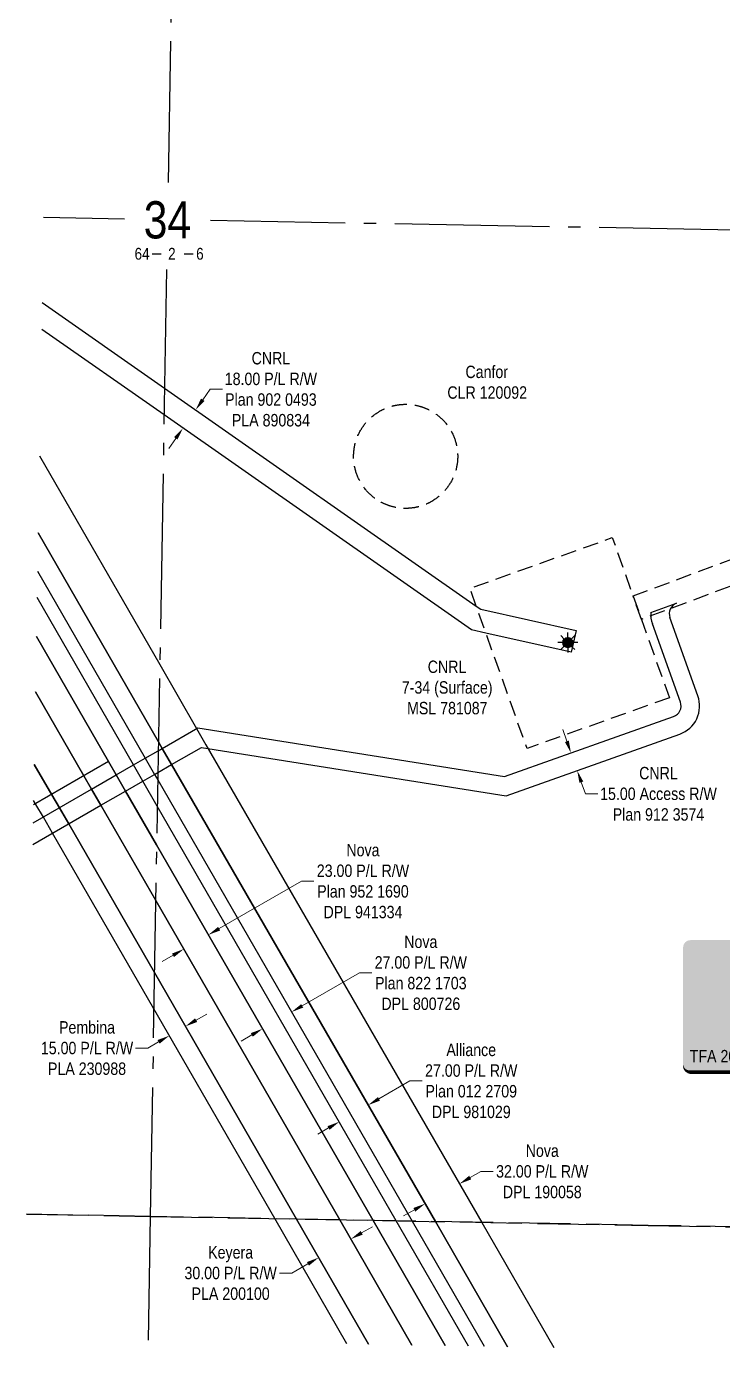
# Model space of a CAD drawing. Extents: x 405326 to 424052, y 6044755 to 6062236.
# Drawn here: x 421407 to 421969, y 6047991 to 6049057 of the extents above; entities that cross this region are included whole.
import ezdxf
from ezdxf.enums import TextEntityAlignment as Align

# ---------------------------------------------------------------- set-up
doc = ezdxf.new("R2010")
doc.units = 0
doc.header["$LTSCALE"] = 5
for name, pattern in [('foc-ACCESSROAD', [3.75, 2.5, -1.25]), ('foc-QUARTERLINE', [33, 25, -3, 2, -3]), ('foc-UNSURVEYED', [12.5, 10, -2.5])]:
    doc.linetypes.add(name, pattern=pattern)
for name, color, linetype in [('10', 1, 'Continuous'), ('9', 3, 'Continuous'), ('AS-SURFACE IMPACT', 7, 'Continuous'), ('F-AR', 190, 'foc-ACCESSROAD'), ('F-RW', 190, 'Continuous'), ('F-WS', 190, 'foc-ACCESSROAD'), ('F-WS-S', 190, 'Continuous'), ('L-SECLBL', 7, 'Continuous'), ('L-SECQ', 8, 'foc-QUARTERLINE'), ('L-USEC', 7, 'foc-UNSURVEYED')]:
    doc.layers.add(name, color=color, linetype=linetype)
doc.layers.add('F-RW-T', color=190, linetype='Continuous', lineweight=9)
doc.layers.add('F-WS-T', color=190, linetype='Continuous', lineweight=9)
doc.styles.add('80', font='ARIALN.TTF', dxfattribs={"height": 10})
doc.styles.add('80CG', font='ARIALN.TTF', dxfattribs={"height": 10})
doc.styles.add('80L', font='ARIALN.TTF', dxfattribs={"height": 10})
doc.styles.add('SIMPLEX', font='ARIALN.TTF')
doc.dimstyles.new('Compass 5 000', dxfattribs={"dimscale": 5, "dimtxt": 9, "dimasz": 2, "dimexe": 0.2, "dimexo": 0.0625, "dimgap": 0.5, "dimtad": 0, "dimtih": 1, "dimtoh": 1, "dimzin": 0, "dimdsep": 46, "dimtxsty": '80CG', "dimcen": 0.1, "dimse1": 1, "dimse2": 1, "dimclrd": 256, "dimclrt": 256, "dimaunit": 1, "dimadec": 4, "dimazin": 0, "dimtfac": 0.06, "dimtofl": 0, "dimtmove": 0, "dimatfit": 1, "dimfxl": 0.2, "dimtolj": 1, "dimtzin": 0, "dimlwd": -1, "dimarcsym": 0})

# ---------------------------------------------------------------- blocks, each defined once
blk = doc.blocks.new('L-SECLBL')
at = {"layer": '9', "color": 7}
for p, q in [((-5.1, -27.8), (-12.3, -27.8)), ((20.7, -27.8), (13.5, -27.8))]:
    blk.add_line(p, q, dxfattribs=at)
at = {"layer": '10', "color": 2, "style": 'SIMPLEX'}
blk.add_attdef('SEC', text='', height=30, dxfattribs=at).set_placement((0, 0), align=Align.MIDDLE)
at = {"layer": '10', "color": 5, "style": '80L'}
blk.add_attdef('TWP', text='', height=9.5, dxfattribs=at).set_placement((-14.4, -27.4), align=Align.MIDDLE_RIGHT)
blk.add_attdef('RGE', text='', height=9.5, dxfattribs=at).set_placement((3.6, -27.4), align=Align.MIDDLE_CENTER)
blk.add_attdef('MER', text='', height=9.5, dxfattribs=at).set_placement((23.2, -27.4), align=Align.MIDDLE_LEFT)
blk = doc.blocks.new('*D618')
at = {"layer": 'F-RW-T', "transparency": 16777216}
for p, q in [((421549.8, 6048755.6), (421555.7, 6048764)), ((421555.7, 6048764), (421565.7, 6048764)), ((421528, 6048724.4), (421522.3, 6048716.2))]:
    blk.add_line(p, q, dxfattribs=at)
for points in [[(421548.4, 6048756.5), (421551.2, 6048754.6), (421544.1, 6048747.4)], [(421526.7, 6048725.4), (421529.4, 6048723.5), (421533.8, 6048732.6)]]:
    blk.add_solid(points, dxfattribs=at)
at = {"layer": 'F-RW-T', "transparency": 16777216, "insert": (421604.8, 6048764), "char_height": 10, "attachment_point": 5, "style": '80CG'}
blk.add_mtext('\\A1;CNRL\\P18.00 P/L R/W\\PPlan 902 0493\\PPLA 890834', dxfattribs=at)
blk = doc.blocks.new('*D619')
at = {"layer": 'F-RW-T', "transparency": 16777216}
for p, q in [((421843.6, 6048480), (421840.3, 6048489.4)), ((421855.3, 6048447), (421858.7, 6048437.6)), ((421858.7, 6048437.6), (421868.7, 6048437.6))]:
    blk.add_line(p, q, dxfattribs=at)
for points in [[(421845.2, 6048480.6), (421842.1, 6048479.4), (421847, 6048470.6)], [(421856.9, 6048447.6), (421853.8, 6048446.5), (421852, 6048456.4)]]:
    blk.add_solid(points, dxfattribs=at)
at = {"layer": 'F-RW-T', "transparency": 16777216, "insert": (421917.6, 6048437.6), "char_height": 10, "attachment_point": 5, "style": '80CG'}
blk.add_mtext('\\A1;CNRL\\P15.00 Access R/W\\PPlan 912 3574', dxfattribs=at)
blk = doc.blocks.new('GAS')
h = blk.add_hatch(color=255)
h.dxf.hatch_style = 1
edge = h.paths.add_edge_path()
edge.add_arc((0, 0), 0.9, 0, 360)
for p, q in [((-0.81, 0), (-1.62, 0)), ((-0.57, 0.57), (-1.14, 1.14)), ((0, 0.81), (0, 1.62)), ((0.57, 0.57), (1.14, 1.14)), ((1.62, 0), (0.81, 0)), ((-0.57, -0.57), (-1.14, -1.14)), ((0, -0.81), (0, -1.62)), ((1.14, -1.14), (0.57, -0.57))]:
    blk.add_line(p, q)
blk.add_circle((0, 0), 0.8)
blk = doc.blocks.new('*D620')
at = {"layer": 'F-RW-T', "transparency": 16777216}
for p, q in [((421544.5, 6048255), (421553.1, 6048260)), ((421514.2, 6048237.5), (421505.5, 6048232.5)), ((421505.5, 6048232.5), (421495.5, 6048232.5))]:
    blk.add_line(p, q, dxfattribs=at)
for points in [[(421543.6, 6048256.5), (421545.3, 6048253.6), (421535.8, 6048250)], [(421513.3, 6048239), (421515, 6048236.1), (421522.8, 6048242.5)]]:
    blk.add_solid(points, dxfattribs=at)
at = {"layer": 'F-RW-T', "transparency": 16777216, "insert": (421456.4, 6048232.5), "char_height": 10, "attachment_point": 5, "style": '80CG'}
blk.add_mtext('\\A1;Pembina\\P15.00 P/L R/W\\PPLA 230988', dxfattribs=at)
blk = doc.blocks.new('*D621')
at = {"layer": 'F-RW-T', "transparency": 16777216}
for p, q in [((421678, 6048083.5), (421686.7, 6048088.4)), ((421634.7, 6048058.5), (421621.8, 6048051)), ((421621.8, 6048051), (421611.8, 6048051))]:
    blk.add_line(p, q, dxfattribs=at)
for points in [[(421677.2, 6048084.9), (421678.9, 6048082), (421669.4, 6048078.5)], [(421633.9, 6048059.9), (421635.5, 6048057), (421643.4, 6048063.5)]]:
    blk.add_solid(points, dxfattribs=at)
at = {"layer": 'F-RW-T', "transparency": 16777216, "insert": (421572.3, 6048051), "char_height": 10, "attachment_point": 5, "style": '80CG'}
blk.add_mtext('\\A1;Keyera\\P30.00 P/L R/W\\PPLA 200100', dxfattribs=at)
blk = doc.blocks.new('*D622')
at = {"layer": 'F-RW-T', "transparency": 16777216}
for p, q in [((421563.1, 6048328.9), (421629.5, 6048367.2)), ((421629.5, 6048367.2), (421639.5, 6048367.2)), ((421525.8, 6048307.4), (421517.1, 6048302.4))]:
    blk.add_line(p, q, dxfattribs=at)
for points in [[(421562.2, 6048330.3), (421563.9, 6048327.4), (421554.4, 6048323.9)], [(421525, 6048308.8), (421526.6, 6048305.9), (421534.5, 6048312.4)]]:
    blk.add_solid(points, dxfattribs=at)
at = {"layer": 'F-RW-T', "transparency": 16777216, "insert": (421679.1, 6048367.2), "char_height": 10, "attachment_point": 5, "style": '80CG'}
blk.add_mtext('\\A1;Nova\\P23.00 P/L R/W\\PPlan 952 1690\\PDPL 941334', dxfattribs=at)
blk = doc.blocks.new('*D623')
at = {"layer": 'F-RW-T', "transparency": 16777216}
for p, q in [((421630.1, 6048266.6), (421676.3, 6048293.2)), ((421676.3, 6048293.2), (421686.3, 6048293.2)), ((421589.4, 6048243.1), (421580.7, 6048238.1))]:
    blk.add_line(p, q, dxfattribs=at)
for points in [[(421629.3, 6048268), (421630.9, 6048265.2), (421621.4, 6048261.6)], [(421588.6, 6048244.6), (421590.2, 6048241.7), (421598.1, 6048248.1)]]:
    blk.add_solid(points, dxfattribs=at)
at = {"layer": 'F-RW-T', "transparency": 16777216, "insert": (421725.8, 6048293.2), "char_height": 10, "attachment_point": 5, "style": '80CG'}
blk.add_mtext('\\A1;Nova\\P27.00 P/L R/W\\PPlan 822 1703\\PDPL 800726', dxfattribs=at)
blk = doc.blocks.new('*D624')
at = {"layer": 'F-RW-T', "transparency": 16777216}
for p, q in [((421692, 6048191.5), (421717, 6048206)), ((421717, 6048206), (421727, 6048206)), ((421651.4, 6048168.1), (421642.7, 6048163.1))]:
    blk.add_line(p, q, dxfattribs=at)
for points in [[(421691.2, 6048193), (421692.8, 6048190.1), (421683.3, 6048186.5)], [(421650.5, 6048169.5), (421652.2, 6048166.6), (421660, 6048173.1)]]:
    blk.add_solid(points, dxfattribs=at)
at = {"layer": 'F-RW-T', "transparency": 16777216, "insert": (421766.5, 6048206), "char_height": 10, "attachment_point": 5, "style": '80CG'}
blk.add_mtext('\\A1;Alliance\\P27.00 P/L R/W\\PPlan 012 2709\\PDPL 981029', dxfattribs=at)
blk = doc.blocks.new('*D625')
at = {"layer": 'F-RW-T', "transparency": 16777216}
for p, q in [((421765.7, 6048128), (421774.3, 6048133)), ((421774.3, 6048133), (421784.3, 6048133)), ((421720.6, 6048102.1), (421711.9, 6048097.1))]:
    blk.add_line(p, q, dxfattribs=at)
for points in [[(421764.8, 6048129.5), (421766.5, 6048126.6), (421757, 6048123)], [(421719.8, 6048103.5), (421721.4, 6048100.6), (421729.3, 6048107)]]:
    blk.add_solid(points, dxfattribs=at)
at = {"layer": 'F-RW-T', "transparency": 16777216, "insert": (421823.8, 6048133), "char_height": 10, "attachment_point": 5, "style": '80CG'}
blk.add_mtext('\\A1;Nova\\P32.00 P/L R/W\\PDPL 190058', dxfattribs=at)
blk = doc.blocks.new('*U638')
h = blk.add_hatch(color=255)
edge = h.paths.add_edge_path()
edge.add_line((-149, -54), (149, -54))
edge.add_arc((149, -48), 6, 270, 360)
edge.add_line((155, -48), (155, 46.5))
edge.add_arc((149, 46.5), 6, 0, 90)
edge.add_line((149, 52.5), (-149, 52.5))
edge.add_arc((-149, 46.5), 6, 90, 180)
edge.add_line((-155, 46.5), (-155, -48))
edge.add_arc((-149, -48), 6, 180, 270)
at = {"color": 44, "flags": 128}
blk.add_lwpolyline([(-149, -54, 3, 3, 0), (149, -54, 3, 3, 0.414214), (155, -48, 3, 3, 0), (155, 46.5, 3, 0, 0.414214), (149, 52.5, 0, 0, 0), (-149, 52.5, 0, 0, 0.414214), (-155, 46.5, 0, 0, 0), (-155, -48, 0, 3, 0.414214)], format="xyseb", close=True, dxfattribs=at)
at = {"color": 44, "style": '80'}
blk.add_attdef('ENTER_TEXT_001', (-36, -5), '', height=10, dxfattribs=at)

msp = doc.modelspace()

# ---------------------------------------------------------------- linework, layer by layer
at = {"layer": 'F-AR'}
msp.add_lwpolyline([(422133.254, 6048663.91), (421903.857, 6048578.317), (421897.102, 6048597.271), (422126.858, 6048682.996), (422185.249, 6048700.388), (422227.231, 6048703.373), (422254.326, 6048711.489), (422275.737, 6048728.432), (422310.397, 6048775.949), (422323.012, 6048788.559), (422345.89, 6048811.427), (422353.39, 6048800.993), (422357.788, 6048794.875), (422353.207, 6048790.296), (422325.728, 6048762.826), (422322.498, 6048758.398), (422290.375, 6048714.357), (422263.789, 6048693.321), (422230.875, 6048683.462), (422188.877, 6048680.476), (422133.254, 6048663.91)], close=True, dxfattribs=at)
at = {"layer": 'F-RW'}
for p, q in [((421911.318, 6048583.921), (421932.223, 6048591.392)), ((421949.411, 6048516.657), (421926.823, 6048579.802)), ((421935.292, 6048511.611), (421912.703, 6048574.754))]:
    msp.add_line(p, q, dxfattribs=at)
for points in [[(421420.168, 6048833.97), (421518.943, 6048764.948), (421770.587, 6048589.099), (421774.126, 6048586.626), (421851.13, 6048569.496), (421847.224, 6048551.937), (421778.374, 6048567.253), (421766.778, 6048569.812), (421518.57, 6048743.263), (421419.794, 6048812.288)], [(421418.037, 6048710.397), (421515.097, 6048541.885), (421544.863, 6048490.207), (421552.328, 6048477.233), (421774.93, 6048091.904), (421833.104, 6047990.904)], [(421416.963, 6048648.162), (421514.024, 6048479.642), (421517.136, 6048474.248), (421524.621, 6048461.272), (421737.609, 6048092.576), (421795.788, 6047991.575)], [(421795.788, 6047991.575), (421737.609, 6048092.576), (421524.621, 6048461.272), (421517.136, 6048474.248), (421514.024, 6048479.642), (421416.963, 6048648.162)], [(421416.429, 6048617.184), (421503.393, 6048466.326), (421510.882, 6048453.339), (421513.492, 6048448.811), (421718.71, 6048092.916), (421776.952, 6047991.913)], [(421764.234, 6047992.141), (421706.002, 6048093.145), (421513.128, 6048427.694), (421501.501, 6048447.9), (421493.993, 6048460.907), (421416.062, 6048595.911)], [(421415.523, 6048564.69), (421473.727, 6048463.746), (421480.012, 6048452.846), (421487.501, 6048439.859), (421512.588, 6048396.355), (421687.23, 6048093.483), (421745.472, 6047992.478)], [(421745.472, 6047992.478), (421687.23, 6048093.483), (421512.588, 6048396.355), (421487.501, 6048439.859), (421480.012, 6048452.846), (421473.727, 6048463.746), (421415.523, 6048564.69)], [(421414.753, 6048520.003), (421453.808, 6048452.27), (421460.104, 6048441.362), (421467.585, 6048428.376), (421511.818, 6048351.667), (421660.414, 6048093.966), (421718.653, 6047992.96)], [(421718.653, 6047992.96), (421660.414, 6048093.966), (421511.818, 6048351.667), (421467.585, 6048428.376), (421460.104, 6048441.362), (421453.808, 6048452.27), (421414.753, 6048520.003)], [(421412.927, 6048414.168), (421460.096, 6048441.364), (421480.012, 6048452.846), (421493.993, 6048460.907), (421503.393, 6048466.326), (421513.896, 6048472.382), (421517.136, 6048474.248), (421545.804, 6048490.779), (421793.333, 6048451.523), (421929.773, 6048499.977)], [(421412.625, 6048396.688), (421467.585, 6048428.376), (421487.501, 6048439.859), (421501.501, 6048447.9), (421510.882, 6048453.339), (421513.595, 6048454.903), (421524.625, 6048461.276), (421548.699, 6048475.143), (421794.756, 6048436.119), (421934.793, 6048485.851)], [(421413.741, 6048461.368), (421427.907, 6048436.757), (421434.118, 6048426.395), (421441.6, 6048413.398), (421510.812, 6048293.368), (421625.43, 6048094.596), (421683.674, 6047993.588)], [(421683.674, 6047993.588), (421625.43, 6048094.596), (421510.812, 6048293.368), (421441.6, 6048413.398), (421434.118, 6048426.395), (421427.907, 6048436.757), (421413.741, 6048461.368)], [(421666.173, 6047993.903), (421607.93, 6048094.912), (421510.31, 6048264.21), (421428.604, 6048405.909), (421421.184, 6048418.797), (421414.973, 6048429.16), (421413.237, 6048432.176)]]:
    msp.add_lwpolyline(points, dxfattribs=at)
at = {"layer": 'F-RW', "flags": 128}
msp.add_lwpolyline([(421415.523, 6048564.69), (421473.727, 6048463.746), (421413.18, 6048428.86)], dxfattribs=at)
at = {"layer": 'F-RW'}
for centre, radius, start, end in [((421935.383, 6048582.866), 9.093, 110.340136, 199.698989), ((421935.365, 6048582.867), 24.07, 177.490436, 199.697528), ((421926.734, 6048508.545), 9.091, 289.529689, 19.714122), ((421926.748, 6048508.54), 24.073, 289.523269, 19.704781)]:
    msp.add_arc(centre, radius, start, end, dxfattribs=at)
at = {"layer": 'F-WS', "flags": 128}
for points in [[(421755.542, 6048710.911), (421755.553, 6048710.178), (421755.552, 6048709.445), (421755.537, 6048708.712), (421755.51, 6048707.98), (421755.471, 6048707.248), (421755.418, 6048706.517), (421755.352, 6048705.787), (421755.274, 6048705.058), (421755.183, 6048704.331), (421755.08, 6048703.605), (421754.964, 6048702.881), (421754.835, 6048702.16), (421754.694, 6048701.44), (421754.54, 6048700.724), (421754.373, 6048700.01), (421754.195, 6048699.299), (421754.003, 6048698.591), (421753.8, 6048697.887), (421753.584, 6048697.186), (421753.356, 6048696.49), (421753.116, 6048695.798), (421752.864, 6048695.109), (421752.6, 6048694.426), (421752.324, 6048693.746), (421752.036, 6048693.072), (421751.736, 6048692.404), (421751.425, 6048691.74), (421751.103, 6048691.082), (421750.768, 6048690.429), (421750.423, 6048689.782), (421750.066, 6048689.142), (421749.698, 6048688.508), (421749.32, 6048687.881), (421748.93, 6048687.26), (421748.53, 6048686.646), (421748.118, 6048686.04), (421747.697, 6048685.44), (421747.265, 6048684.847), (421746.822, 6048684.263), (421746.37, 6048683.686), (421745.907, 6048683.118), (421745.435, 6048682.557), (421744.953, 6048682.005), (421744.461, 6048681.461), (421743.96, 6048680.926), (421743.45, 6048680.401), (421742.931, 6048679.883), (421742.403, 6048679.375), (421741.865, 6048678.876), (421741.319, 6048678.387), (421740.766, 6048677.907), (421740.203, 6048677.437), (421739.633, 6048676.978), (421739.054, 6048676.527), (421738.468, 6048676.087), (421737.873, 6048675.657), (421737.272, 6048675.238), (421736.664, 6048674.83), (421736.048, 6048674.431), (421735.582, 6048674.14), (421735.269, 6048673.949), (421734.955, 6048673.762), (421734.639, 6048673.576), (421734.321, 6048673.393), (421734.002, 6048673.214), (421733.681, 6048673.037), (421733.358, 6048672.862), (421733.034, 6048672.691), (421732.709, 6048672.522), (421732.382, 6048672.357), (421732.054, 6048672.194), (421731.724, 6048672.034), (421731.393, 6048671.877), (421731.06, 6048671.723), (421730.727, 6048671.571), (421730.391, 6048671.423), (421730.055, 6048671.278), (421729.717, 6048671.135), (421729.378, 6048670.996), (421729.038, 6048670.859), (421728.697, 6048670.725), (421728.354, 6048670.595), (421728.011, 6048670.467), (421727.666, 6048670.342), (421727.321, 6048670.22), (421726.974, 6048670.102), (421726.626, 6048669.987), (421726.277, 6048669.874), (421725.928, 6048669.765), (421725.577, 6048669.658), (421725.225, 6048669.555), (421724.873, 6048669.455), (421724.519, 6048669.357), (421724.165, 6048669.263), (421723.81, 6048669.172), (421723.454, 6048669.084), (421723.098, 6048668.999), (421722.741, 6048668.918), (421722.383, 6048668.839), (421722.024, 6048668.764), (421721.664, 6048668.691), (421721.304, 6048668.622), (421720.944, 6048668.556), (421720.583, 6048668.493), (421720.221, 6048668.433), (421719.86, 6048668.377), (421719.497, 6048668.323), (421719.134, 6048668.273), (421718.77, 6048668.226), (421718.406, 6048668.182), (421718.042, 6048668.141), (421717.678, 6048668.104), (421717.313, 6048668.069), (421716.947, 6048668.038), (421716.582, 6048668.011), (421716.216, 6048667.985), (421715.851, 6048667.964), (421715.485, 6048667.946), (421715.118, 6048667.93), (421714.752, 6048667.918), (421714.386, 6048667.909), (421714.019, 6048667.904), (421713.653, 6048667.901), (421713.286, 6048667.902), (421712.92, 6048667.906), (421712.553, 6048667.914), (421712.187, 6048667.923), (421711.821, 6048667.937), (421711.455, 6048667.954), (421711.088, 6048667.974), (421710.723, 6048667.997), (421710.357, 6048668.023), (421709.992, 6048668.053), (421709.627, 6048668.085), (421709.262, 6048668.122), (421708.898, 6048668.16), (421708.534, 6048668.203), (421708.17, 6048668.248), (421707.807, 6048668.297), (421707.444, 6048668.348), (421707.082, 6048668.403), (421706.72, 6048668.461), (421706.359, 6048668.523), (421705.998, 6048668.587), (421705.638, 6048668.655), (421705.278, 6048668.725), (421704.919, 6048668.799), (421704.561, 6048668.876), (421704.203, 6048668.956), (421703.846, 6048669.039), (421703.49, 6048669.126), (421703.134, 6048669.215), (421702.78, 6048669.308), (421702.426, 6048669.404), (421702.073, 6048669.502), (421701.721, 6048669.604), (421701.37, 6048669.708), (421701.019, 6048669.816), (421700.67, 6048669.927), (421700.322, 6048670.041), (421699.975, 6048670.158), (421699.628, 6048670.278), (421699.283, 6048670.401), (421698.939, 6048670.528), (421698.596, 6048670.656), (421698.254, 6048670.789), (421697.913, 6048670.924), (421697.573, 6048671.062), (421697.235, 6048671.203), (421696.898, 6048671.346), (421696.562, 6048671.493), (421696.228, 6048671.643), (421695.895, 6048671.796), (421695.563, 6048671.952), (421695.232, 6048672.11), (421694.903, 6048672.271), (421694.576, 6048672.435), (421694.249, 6048672.603), (421693.925, 6048672.773), (421693.601, 6048672.945), (421693.28, 6048673.12), (421692.96, 6048673.299), (421692.641, 6048673.48), (421692.324, 6048673.664), (421692.009, 6048673.851), (421691.695, 6048674.04), (421691.383, 6048674.232), (421691.072, 6048674.427), (421690.764, 6048674.625), (421690.457, 6048674.825), (421690.152, 6048675.028), (421689.697, 6048675.337), (421689.098, 6048675.759), (421688.506, 6048676.191), (421687.921, 6048676.633), (421687.345, 6048677.086), (421686.776, 6048677.548), (421686.215, 6048678.021), (421685.663, 6048678.503), (421685.119, 6048678.995), (421684.584, 6048679.496), (421684.058, 6048680.006), (421683.541, 6048680.525), (421683.033, 6048681.053), (421682.534, 6048681.591), (421682.044, 6048682.136), (421681.565, 6048682.69), (421681.095, 6048683.252), (421680.635, 6048683.823), (421680.185, 6048684.402), (421679.745, 6048684.989), (421679.316, 6048685.583), (421678.897, 6048686.183), (421678.487, 6048686.792), (421678.09, 6048687.407), (421677.702, 6048688.03), (421677.326, 6048688.659), (421676.961, 6048689.295), (421676.607, 6048689.937), (421676.264, 6048690.584), (421675.933, 6048691.238), (421675.613, 6048691.897), (421675.305, 6048692.562), (421675.008, 6048693.232), (421674.723, 6048693.908), (421674.45, 6048694.588), (421674.189, 6048695.273), (421673.94, 6048695.962), (421673.702, 6048696.656), (421673.477, 6048697.353), (421673.264, 6048698.055), (421673.063, 6048698.76), (421672.875, 6048699.469), (421672.7, 6048700.18), (421672.536, 6048700.894), (421672.385, 6048701.612), (421672.247, 6048702.332), (421672.121, 6048703.054), (421672.008, 6048703.778), (421671.931, 6048704.322), (421671.862, 6048704.867), (421671.78, 6048705.596), (421671.712, 6048706.326), (421671.656, 6048707.056), (421671.612, 6048707.789), (421671.582, 6048708.52), (421671.567, 6048709.07), (421671.56, 6048709.62), (421671.56, 6048710.169), (421671.567, 6048710.719), (421671.588, 6048711.452), (421671.622, 6048712.185), (421671.668, 6048712.915), (421671.727, 6048713.646), (421671.799, 6048714.376), (421671.883, 6048715.104), (421671.98, 6048715.831), (421672.091, 6048716.555), (421672.213, 6048717.278), (421672.348, 6048717.998), (421672.496, 6048718.716), (421672.656, 6048719.431), (421672.828, 6048720.143), (421672.965, 6048720.676), (421673.11, 6048721.206), (421673.314, 6048721.911), (421673.53, 6048722.611), (421673.758, 6048723.308), (421673.997, 6048724.001), (421674.249, 6048724.689), (421674.514, 6048725.372), (421674.79, 6048726.051), (421675.078, 6048726.726), (421675.377, 6048727.395), (421675.688, 6048728.058), (421676.011, 6048728.716), (421676.345, 6048729.368), (421676.691, 6048730.014), (421677.047, 6048730.655), (421677.415, 6048731.289), (421677.794, 6048731.917), (421678.184, 6048732.538), (421678.584, 6048733.152), (421678.996, 6048733.759), (421679.417, 6048734.358), (421679.849, 6048734.95), (421680.291, 6048735.535), (421680.744, 6048736.111), (421681.206, 6048736.68), (421681.679, 6048737.24), (421682.161, 6048737.793), (421682.652, 6048738.336), (421683.153, 6048738.871), (421683.663, 6048739.397), (421684.183, 6048739.915), (421684.711, 6048740.423), (421685.249, 6048740.921), (421685.794, 6048741.411), (421686.348, 6048741.891), (421686.911, 6048742.361), (421687.481, 6048742.821), (421688.06, 6048743.271), (421688.646, 6048743.71), (421689.24, 6048744.14), (421689.842, 6048744.559), (421690.45, 6048744.968), (421691.066, 6048745.366), (421691.532, 6048745.658), (421691.844, 6048745.849), (421692.159, 6048746.037), (421692.475, 6048746.222), (421692.793, 6048746.405), (421693.112, 6048746.585), (421693.433, 6048746.761), (421693.755, 6048746.936), (421694.08, 6048747.107), (421694.405, 6048747.276), (421694.732, 6048747.441), (421695.06, 6048747.604), (421695.39, 6048747.764), (421695.721, 6048747.921), (421696.054, 6048748.075), (421696.387, 6048748.227), (421696.722, 6048748.376), (421697.059, 6048748.521), (421697.397, 6048748.663), (421697.735, 6048748.803), (421698.076, 6048748.94), (421698.417, 6048749.073), (421698.759, 6048749.204), (421699.103, 6048749.331), (421699.447, 6048749.456), (421699.793, 6048749.578), (421700.14, 6048749.696), (421700.488, 6048749.811), (421700.837, 6048749.924), (421701.186, 6048750.033), (421701.537, 6048750.14), (421701.889, 6048750.243), (421702.241, 6048750.343), (421702.595, 6048750.441), (421702.949, 6048750.535), (421703.304, 6048750.626), (421703.66, 6048750.714), (421704.016, 6048750.799), (421704.373, 6048750.88), (421704.731, 6048750.959), (421705.09, 6048751.035), (421705.449, 6048751.107), (421705.809, 6048751.176), (421706.17, 6048751.242), (421706.531, 6048751.305), (421706.893, 6048751.365), (421707.254, 6048751.421), (421707.617, 6048751.475), (421707.98, 6048751.525), (421708.343, 6048751.572), (421708.707, 6048751.616), (421709.072, 6048751.657), (421709.436, 6048751.694), (421709.801, 6048751.729), (421710.166, 6048751.76), (421710.532, 6048751.787), (421710.897, 6048751.813), (421711.263, 6048751.834), (421711.629, 6048751.852), (421711.996, 6048751.868), (421712.362, 6048751.88), (421712.728, 6048751.889), (421713.095, 6048751.894), (421713.461, 6048751.897), (421713.828, 6048751.896), (421714.194, 6048751.892), (421714.561, 6048751.884), (421714.927, 6048751.875), (421715.293, 6048751.861), (421715.659, 6048751.844), (421716.025, 6048751.824), (421716.391, 6048751.801), (421716.756, 6048751.775), (421717.122, 6048751.745), (421717.487, 6048751.713), (421717.852, 6048751.676), (421718.216, 6048751.638), (421718.58, 6048751.596), (421718.944, 6048751.55), (421719.307, 6048751.501), (421719.67, 6048751.45), (421720.032, 6048751.395), (421720.394, 6048751.337), (421720.756, 6048751.275), (421721.116, 6048751.211), (421721.477, 6048751.144), (421721.836, 6048751.073), (421722.195, 6048750.999), (421722.553, 6048750.922), (421722.911, 6048750.842), (421723.268, 6048750.759), (421723.624, 6048750.672), (421723.979, 6048750.583), (421724.334, 6048750.49), (421724.688, 6048750.395), (421725.041, 6048750.296), (421725.393, 6048750.194), (421725.744, 6048750.09), (421726.095, 6048749.982), (421726.444, 6048749.871), (421726.792, 6048749.757), (421727.139, 6048749.64), (421727.486, 6048749.52), (421727.831, 6048749.397), (421728.175, 6048749.27), (421728.518, 6048749.142), (421728.86, 6048749.009), (421729.201, 6048748.874), (421729.54, 6048748.736), (421729.879, 6048748.596), (421730.216, 6048748.452), (421730.552, 6048748.305), (421730.886, 6048748.155), (421731.219, 6048748.002), (421731.551, 6048747.847), (421731.881, 6048747.689), (421732.211, 6048747.527), (421732.538, 6048747.363), (421732.864, 6048747.196), (421733.189, 6048747.026), (421733.512, 6048746.853), (421733.834, 6048746.678), (421734.154, 6048746.499), (421734.473, 6048746.318), (421734.79, 6048746.134), (421735.105, 6048745.947), (421735.419, 6048745.758), (421735.731, 6048745.566), (421736.042, 6048745.371), (421736.35, 6048745.173), (421736.657, 6048744.973), (421736.962, 6048744.771), (421737.417, 6048744.46), (421738.016, 6048744.039), (421738.608, 6048743.606), (421739.193, 6048743.164), (421739.769, 6048742.712), (421740.338, 6048742.25), (421740.898, 6048741.777), (421741.45, 6048741.296), (421741.994, 6048740.804), (421742.529, 6048740.303), (421743.056, 6048739.792), (421743.573, 6048739.273), (421744.081, 6048738.744), (421744.58, 6048738.207), (421745.069, 6048737.662), (421745.549, 6048737.107), (421746.019, 6048736.545), (421746.479, 6048735.974), (421746.929, 6048735.396), (421747.369, 6048734.809), (421747.799, 6048734.215), (421748.217, 6048733.614), (421748.626, 6048733.006), (421749.024, 6048732.391), (421749.411, 6048731.768), (421749.787, 6048731.139), (421750.153, 6048730.504), (421750.507, 6048729.861), (421750.849, 6048729.213), (421751.181, 6048728.559), (421751.5, 6048727.9), (421751.809, 6048727.235), (421752.106, 6048726.566), (421752.391, 6048725.89), (421752.664, 6048725.209), (421752.925, 6048724.525), (421753.174, 6048723.836), (421753.411, 6048723.142), (421753.636, 6048722.445), (421753.85, 6048721.744), (421754.05, 6048721.038), (421754.238, 6048720.33), (421754.414, 6048719.618), (421754.577, 6048718.904), (421754.728, 6048718.186), (421754.867, 6048717.466), (421754.993, 6048716.744), (421755.106, 6048716.02), (421755.206, 6048715.295), (421755.294, 6048714.566), (421755.369, 6048713.837), (421755.432, 6048713.107), (421755.481, 6048712.375), (421755.518, 6048711.644), (421755.542, 6048710.911)], [(421926.38, 6048515.131), (421811.543, 6048474.199), (421789.682, 6048535.53), (421778.374, 6048567.253), (421770.587, 6048589.099), (421765.494, 6048603.388), (421880.33, 6048644.322), (421889.896, 6048617.484), (421896.658, 6048598.515), (421897.102, 6048597.271), (421903.857, 6048578.317), (421926.38, 6048515.131)]]:
    msp.add_lwpolyline(points, close=True, dxfattribs=at)
at = {"layer": 'L-SECQ'}
for p, q in [((421535.15, 6049704.845), (421521.801, 6048930.699)), ((421486.748, 6048901.337), (421421.351, 6048902.516)), ((422324.678, 6048886.229), (421555.988, 6048900.089)), ((421520.595, 6048860.741), (421507.422, 6048096.724)), ((421507.422, 6048096.724), (421505.701, 6047996.785))]:
    msp.add_line(p, q, dxfattribs=at)
at = {"layer": 'L-USEC'}
for p, q in [((421407.482, 6048098.519), (421507.422, 6048096.724)), ((421507.422, 6048096.724), (421407.482, 6048098.519)), ((421507.422, 6048096.724), (421909.194, 6048089.509)), ((421909.194, 6048089.509), (421507.422, 6048096.724)), ((421909.194, 6048089.509), (422310.967, 6048082.292)), ((422310.967, 6048082.292), (421909.194, 6048089.509))]:
    msp.add_line(p, q, dxfattribs=at)

# ---------------------------------------------------------------- block references
at = {"layer": 'AS-SURFACE IMPACT', "color": 1}
ref = msp.add_blockref('*U638', (422092.403, 6048267.119), dxfattribs=dict(at, xscale=0.999551, yscale=0.999551, zscale=0.999551))
ref.add_attrib('ENTER_TEXT_001', 'DTLG150003 Norbord Inc.', (422024.995, 6048305.044), dxfattribs={"layer": '0', "color": 44, "height": 9.99551, "style": '80'})
ref.add_attrib('ENTER_TEXT_002', 'FMA9900037 Canadian Forest Products Ltd.', (421978.788, 6048288.208), dxfattribs={"layer": '0', "color": 44, "height": 9.99551, "style": '80'})
ref.add_attrib('ENTER_TEXT_003', 'TPA 1281 TOMMY LOEWEN', (422017.969, 6048271.372), dxfattribs={"layer": '0', "color": 44, "height": 9.99551, "style": '80'})
ref.add_attrib('ENTER_TEXT_004', 'RTF 216096 Keyera Energy Ltd.', (422010.022, 6048254.671), dxfattribs={"layer": '0', "color": 44, "height": 9.99551, "style": '80'})
ref.add_attrib('ENTER_TEXT_005', 'RTF2314682 Pembina Pipeline Corperation', (421981.297, 6048237.835), dxfattribs={"layer": '0', "color": 44, "height": 9.99551, "style": '80'})
ref.add_attrib('ENTER_TEXT_006', 'TFA 203937, 211126, 211144 Nova Gas Transmission Ltd.', (421942.832, 6048220.999), dxfattribs={"layer": '0', "color": 44, "height": 9.99551, "style": '80'})
at = {"layer": 'F-WS-S', "color": 2, "xscale": 4.997755000000077, "yscale": 4.997755000000077, "zscale": 4.997755000000077}
msp.add_blockref('GAS', (421844.403, 6048559.672), dxfattribs=at)
at = {"layer": 'L-SECLBL', "color": 2}
msp.add_blockref('L-SECLBL', (421521.278, 6048900.716), dxfattribs=at).add_auto_attribs({'SEC': '34', 'TWP': '64', 'RGE': '2', 'MER': '6'})

# ---------------------------------------------------------------- texts
at = {"layer": 'F-WS-T', "char_height": 10, "attachment_point": 1, "style": '80L'}
for s, width, insert in [('\\pi22.48452;Canfor\\P\\pi7.8972;CLR 120092', 78.95948, (421739.325, 6048783.06)), ('\\pi21.21303;CNRL\\P\\pi0.31262;7-34 (Surface)\\P\\pi4.52817;MSL 781087', 72.62387, (421710.148, 6048545.135))]:
    msp.add_mtext_dynamic_manual_height_columns(s, width=width, gutter_width=49.978, heights=[0], dxfattribs=dict(at, insert=insert))

# ---------------------------------------------------------------- dimensions: what is measured, and where the dimension line sits
at = {"layer": 'F-RW-T'}
for base, p1, p2, angle, text, picture, middle in [((421544.08, 6048747.383), (421558.313, 6048715.49), (421568.617, 6048730.236), 55.053885, 'CNRL\\P18.00 P/L R/W\\PPlan 902 0493\\PPLA 890834', '*D618', (421604.756, 6048763.968)), ((421554.389, 6048323.861), (421536.486, 6048308.887), (421556.401, 6048320.371), 29.969133, 'Nova\\P23.00 P/L R/W\\PPlan 952 1690\\PDPL 941334', '*D622', (421679.057, 6048367.182)), ((421621.438, 6048261.609), (421601.953, 6048241.375), (421625.332, 6048254.856), 29.968855, 'Nova\\P27.00 P/L R/W\\PPlan 822 1703\\PDPL 800726', '*D623', (421725.839, 6048293.243)), ((421522.818, 6048242.518), (421526.907, 6048265.457), (421513.911, 6048257.964), 209.968372, 'Pembina\\P15.00 P/L R/W\\PPLA 230988', '*D620', (421456.406, 6048232.528)), ((421683.334, 6048186.529), (421661.267, 6048170.934), (421684.568, 6048184.394), 30.014099, 'Alliance\\P27.00 P/L R/W\\PPlan 012 2709\\PDPL 981029', '*D624', (421766.517, 6048205.964)), ((421757.008, 6048123.02), (421761.435, 6048051.218), (421789.165, 6048067.19), 29.941181, 'Nova\\P32.00 P/L R/W\\PDPL 190058', '*D625', (421823.81, 6048133.002)), ((421643.376, 6048063.474), (421638.65, 6048131.709), (421612.668, 6048116.727), 209.96886, 'Keyera\\P30.00 P/L R/W\\PPLA 200100', '*D621', (421572.3, 6048051.016))]:
    dim = msp.add_linear_dim(base=base, p1=p1, p2=p2, angle=angle, text=text, dimstyle='Compass 5 000', dxfattribs=at)
    dim.commit()
    dim.dimension.update_dxf_attribs({"geometry": picture, "text_midpoint": middle, "dimtype": 161})
dim = msp.add_aligned_dim(p1=(421847.763, 6048470.853), p2=(421852.78, 6048456.725), distance=-0.825, text='CNRL\\P15.00 Access R/W\\PPlan 912 3574', dimstyle='Compass 5 000', dxfattribs=at)
dim.commit()
dim.dimension.update_dxf_attribs({"geometry": '*D619', "text_midpoint": (421917.648, 6048437.602)})

doc.saveas('drawing.dxf')
